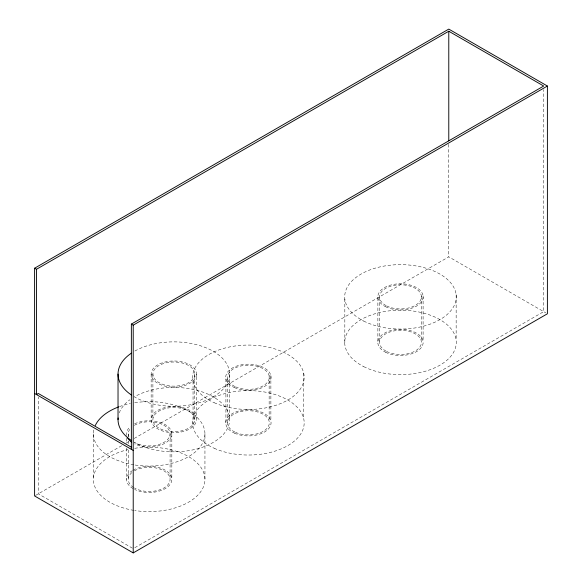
<?xml version="1.0" encoding="UTF-8"?>
<svg xmlns="http://www.w3.org/2000/svg" width="582" height="582" viewBox="0 0 582 582"><rect width="100%" height="100%" fill="white"/><g stroke="black" fill="none" stroke-linecap="round" stroke-linejoin="round"><path stroke-width="0.44" stroke-dasharray="2.91 2.18" d="M35.393 495.508L122.438 445.252M125.945 443.229L129.095 441.411M134.238 438.442L448.78 256.844L545.829 312.869M134.791 547.72L543.697 311.639L543.697 89.657M132.434 548.179L38.303 493.827L38.303 397.099M456.15 294.725L456.15 340.274M448.78 144.329L448.78 256.844M423.099 295.991L423.099 341.539M421.361 296.056L421.361 341.605M379.617 297.657L379.617 343.205M377.878 297.722L377.878 343.271M344.828 298.995L344.828 344.544M303.739 373.244L303.739 418.785M270.877 375.637L270.877 421.186M269.146 375.761L269.146 421.31M229.599 374.073L229.599 419.622M227.642 378.787L227.642 424.336M225.911 378.918L225.911 424.467M134.726 402.744A55.785 32.206 0 0 1 204.944 433.852L204.944 479.401A55.785 32.206 0 0 1 134.726 510.516M196.476 374.073A22.662 13.08 0 0 1 162.487 385.408A22.662 13.08 0 0 1 162.487 362.746A22.662 13.08 0 0 1 196.476 374.073L196.476 419.622A22.662 13.08 0 0 1 162.487 430.956A22.662 13.08 0 0 1 162.487 408.288A22.662 13.08 0 0 1 196.476 419.622M194.737 374.073A20.916 12.077 0 0 1 163.353 384.535A20.916 12.077 0 0 1 163.353 363.612A20.916 12.077 0 0 1 194.737 374.073L194.737 419.622A20.916 12.077 0 0 1 163.353 430.083A20.916 12.077 0 0 1 163.353 409.161A20.916 12.077 0 0 1 194.737 419.622M193.049 381.312L193.049 426.861M171.828 433.852L171.828 479.401M170.082 433.852L170.082 479.401M152.899 374.073L152.899 419.622M151.153 374.073L151.153 419.622M128.244 433.852L128.244 436.536M128.244 441.003L128.244 443.68M128.244 449.93L128.244 479.401M126.498 438.319L126.498 442.786M126.498 448.147L126.498 479.401M93.375 433.852L93.375 479.401M134.726 448.293A55.785 32.206 0 0 1 204.944 479.401M133.853 510.37A55.785 32.206 0 0 1 93.469 481.249A55.785 32.206 0 0 1 127.814 449.646M134.595 423.834A22.662 13.08 0 0 1 165.644 424.875A22.662 13.08 0 0 1 165.644 442.837A22.662 13.08 0 0 1 134.595 443.877M126.694 435.562A22.662 13.08 0 0 1 129.539 427.312M204.944 433.852A55.785 32.206 0 0 1 134.726 464.967M133.853 464.829A55.785 32.206 0 0 1 94.066 428.81M119.492 406.578A55.785 32.206 0 0 1 130.383 403.53M133.14 470.154A22.662 13.08 0 0 1 164.713 469.885A22.662 13.08 0 0 1 166.088 488.102A22.662 13.08 0 0 1 134.595 489.426M133.14 488.654A22.662 13.08 0 0 1 132.325 470.649M134.369 470.867A20.916 12.077 0 0 1 163.957 470.867A20.916 12.077 0 0 1 163.957 487.942A20.916 12.077 0 0 1 134.369 487.942M133.62 487.49A20.916 12.077 0 0 1 132.238 472.308M134.369 425.318A20.916 12.077 0 0 1 163.957 425.318A20.916 12.077 0 0 1 163.957 442.393A20.916 12.077 0 0 1 134.369 442.393A55.785 32.206 0 0 0 213.259 442.393A55.785 32.206 0 0 0 213.259 396.851A55.785 32.206 0 0 0 213.259 351.302A55.785 32.206 0 0 0 134.369 351.302M128.957 436.98A20.916 12.077 0 0 1 130.404 428.512M119.252 412.914A55.785 32.206 0 0 1 129.902 399.761M213.259 396.851A55.785 32.206 0 0 0 134.369 396.851A55.785 32.206 0 0 0 213.259 396.844M214.205 448.271A55.785 32.206 0 0 0 303.659 427.195A55.785 32.206 0 0 0 227.315 393.003A55.785 32.206 0 0 0 214.205 448.271M234.502 387.612A22.662 13.08 0 0 0 270.848 379.049A22.662 13.08 0 0 0 239.828 365.161A22.662 13.08 0 0 0 234.502 387.612M214.205 402.722A55.785 32.206 0 0 0 303.659 381.647A55.785 32.206 0 0 0 227.315 347.454A55.785 32.206 0 0 0 214.205 402.722M234.502 433.161A22.662 13.08 0 0 0 270.848 424.598A22.662 13.08 0 0 0 239.828 410.71A22.662 13.08 0 0 0 234.502 433.161M235.572 432.368A20.916 12.077 0 0 0 269.117 424.467A20.916 12.077 0 0 0 240.49 411.641A20.916 12.077 0 0 0 235.572 432.368M235.572 386.819A20.916 12.077 0 0 0 269.117 378.918A20.916 12.077 0 0 0 240.49 366.093A20.916 12.077 0 0 0 235.572 386.819M363.743 366.638A55.785 32.206 0 0 0 455.211 348.662A55.785 32.206 0 0 0 382.512 311.916A55.785 32.206 0 0 0 363.743 366.638M385.56 306.699A22.662 13.08 0 0 0 422.721 299.403A22.662 13.08 0 0 0 393.185 284.474A22.662 13.08 0 0 0 385.56 306.699M363.743 321.089A55.785 32.206 0 0 0 455.211 303.113A55.785 32.206 0 0 0 382.512 266.367A55.785 32.206 0 0 0 363.743 321.089M385.56 352.248A22.662 13.08 0 0 0 422.721 344.944A22.662 13.08 0 0 0 393.185 330.023A22.662 13.08 0 0 0 385.56 352.248M386.71 351.492A20.916 12.077 0 0 0 421.012 344.755A20.916 12.077 0 0 0 393.752 330.976A20.916 12.077 0 0 0 386.71 351.492M386.71 305.943A20.916 12.077 0 0 0 421.012 299.206A20.916 12.077 0 0 0 393.752 285.427A20.916 12.077 0 0 0 386.71 305.943"/><path stroke-width="0.87" d="M34.6 268.222L448.78 29.1L547.4 86.034L547.4 313.778L133.22 552.9L34.6 495.966L34.6 268.222L36.455 269.291L448.78 31.232L543.697 86.034L131.365 324.094L131.365 449.348M131.365 324.094L133.22 325.156L547.4 86.034M131.648 447.376L38.303 393.483L36.455 394.552L36.455 269.291M34.6 393.483L133.22 450.417M448.78 31.232L448.78 140.866M133.22 325.156L133.22 552.9M118.03 374.073L118.03 419.622M95.281 425.522A55.785 32.206 0 0 1 118.619 406.905M131.554 442.094A22.662 13.08 0 0 1 127.269 437.242M131.336 440.494A55.785 32.206 0 0 1 118.11 417.949M131.336 394.945A55.785 32.206 0 0 1 131.336 353.201"/></g></svg>
